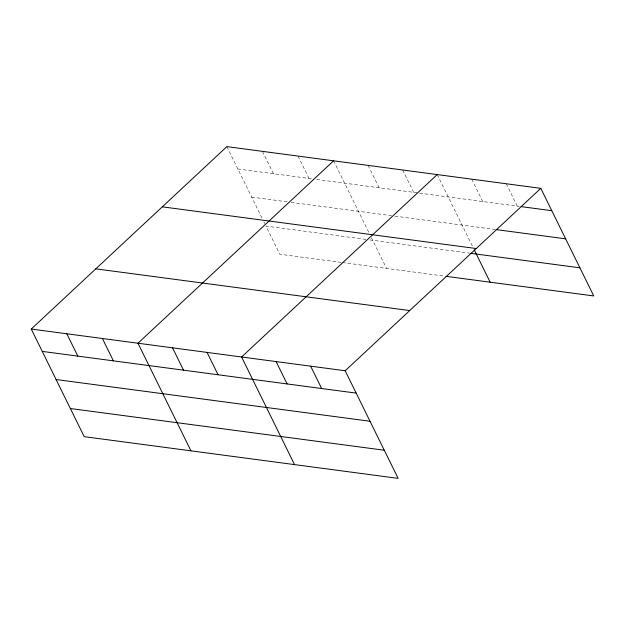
<?xml version="1.0" encoding="UTF-8"?>
<svg xmlns="http://www.w3.org/2000/svg" width="625" height="625" viewBox="0 0 625 625"><rect width="100%" height="100%" fill="white"/><g stroke="black" fill="none" stroke-linecap="round" stroke-linejoin="round"><path stroke-width="0.47" stroke-dasharray="3.12 2.34" d="M237.859 168.977L312.867 178.945M316.711 179.453L519.18 206.359M251.711 197.117L287.289 201.844M291.133 202.352L392.977 215.891M394.898 216.141L496.578 229.656M365.977 239.391L265.969 226.102L279.82 254.242L341.359 262.422M369.828 239.906L469.594 253.164M342.32 262.547L444.109 276.07M506.266 183.75L517.266 206.102M471.734 179.164L482.734 201.516M437.203 174.578L472.953 247.234M402.664 169.984L413.664 192.336M368.133 165.398L379.133 187.75M333.602 160.812L368.93 232.617M371.453 237.727L386.555 268.422M298.023 156.086L309.023 178.438M262.445 151.352L273.445 173.703M226.867 146.625L262.195 218.43M263.875 221.844L264.711 223.547"/><path stroke-width="0.94" d="M31.25 329.047L345.18 370.758L398.133 478.375L84.203 436.656L31.25 329.047L226.867 146.625L540.797 188.344L593.75 295.953L446.023 276.328M333.602 160.812L137.984 343.227L190.938 450.844M437.203 174.578L241.586 356.992L294.539 464.609M345.18 370.758L540.797 188.344M521.102 206.617L551.797 210.695M496.578 229.656L565.641 238.828M162.312 206.828L476.242 248.539M470.555 253.289L579.906 267.82M95.805 268.844L409.734 310.562M42.25 351.398L356.18 393.109M56.094 379.531L370.023 421.25M70.359 408.523L384.289 450.234M474.211 249.789L490.148 282.188M310.648 366.172L321.648 388.523M276.117 361.586L287.117 383.938M207.055 352.406L218.055 374.758M172.523 347.812L183.516 370.164M102.406 338.5L113.406 360.852M66.828 333.773L77.828 356.125"/></g></svg>
